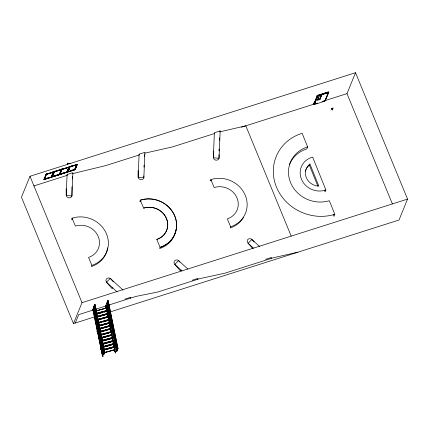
<?xml version="1.0" encoding="UTF-8"?>
<svg xmlns="http://www.w3.org/2000/svg" width="429" height="429" viewBox="0 0 429 429"><rect width="100%" height="100%" fill="white"/><g stroke="black" fill="none" stroke-linecap="round" stroke-linejoin="round"><path stroke-width="0.64" d="M53.609 174.421C53.357 175.751 53.432 173.874 53.534 174.678M53.577 174.565L53.373 174.7M68.758 169.9L68.999 169.074L68.951 169.396M68.892 169.959L68.989 169.552M67.852 170.168L68.2 169.82L67.814 170.436M331.944 109.095L332.77 108.773L333.027 108.044C330.646 110.36 332.513 106.95 332.518 109.218L332.196 109.91L331.901 109.207M332.014 108.912L332.271 108.419M332.18 108.521L332.094 108.853M67.492 164.516L67.546 163.176L70.71 163.465M71.959 186.674L71.927 195.989A2.944 2.708 22.2 0 1 66.227 195.468L66.157 188.76M72.281 178.861L72.383 176.26M143.94 167.138L144.021 165.16M144.369 156.585L144.45 154.606M218.999 150.922L219.08 148.949M219.428 140.406L219.535 137.779M219.004 154.628L219.042 158.29L213.342 157.77L214.366 132.77L220.157 130.925L219.042 158.29A2.944 2.708 22.2 0 1 213.342 157.77L213.272 151.062M52.788 174.635C52.241 175.15 52.971 173.788 52.494 174.614M67.895 170.023L68.066 169.686L68.007 169.986M332.395 109.041L332.443 108.746M68.972 169.696L68.801 169.761M52.52 174.812L52.799 174.7L52.418 175.316M46.155 174.104L46.305 174.383L53.791 171.938L46.252 174.335M54.097 171.536L54.242 171.857L69.187 167.058L54.188 171.814L52.118 176.882L54.258 171.595M69.493 166.656L69.637 166.978L77.123 164.532L69.584 166.929L67.514 172.002L69.654 166.715M332.073 108.301L332.169 108.548M332.143 108.446L332.47 109.229L332.196 109.91M53.695 174.394L53.405 174.598M53.555 174.276L53.587 173.943L53.384 174.34M67.932 169.6L68.114 169.348L68.066 169.686M107.298 312.843L399.008 220.023L407.55 199.094L355.534 72.699L29.992 176.281L21.45 197.211L73.466 323.605L94.53 316.908M46.305 174.383L44.182 179.408L46.273 174.303M44.67 179.059L51.351 176.968L53.362 172.254L51.416 177.027L44.643 179.183L46.525 174.147M52.016 174.914L52.499 173.718M51.56 177.005L53.614 171.965M53.791 171.938L51.705 177.054L44.182 179.408M52.579 176.657L54.537 171.804L61.299 169.728L59.352 174.501L52.579 176.657L59.352 174.501M59.186 174.791L61.39 169.38L77.456 164.269L75.247 169.68L43.79 179.671L45.994 174.26L61.996 169.005M61.728 169.412L59.577 174.528L61.631 169.176M59.851 174.56L62.055 169.149M62.001 169.45L60.044 174.303L66.752 172.099L68.763 167.374L66.817 172.147L60.087 174.217M67.16 164.114L67.546 163.176M66.956 172.126L69.015 167.085M69.187 167.058L67.101 172.174L52.118 176.882M69.938 166.924L67.98 171.777L69.948 166.951L76.7 164.849L74.753 169.621L74.592 169.337M75 169.562L77.059 164.522M77.123 164.532L75.037 169.648L67.514 172.002M72.088 218.179L75.407 226.121A17.728 16.318 22.2 0 1 98.236 236.481A17.728 16.318 22.2 0 1 88.551 257.432L91.881 265.358A26.705 24.582 22.2 0 0 106.462 233.8A26.705 24.582 22.2 0 0 72.077 218.195L71.6 219.375A26.705 24.582 22.2 0 1 72.635 219.058M91.886 265.342L91.398 266.538A26.705 24.582 22.2 0 0 107.373 249.356M73.466 323.605L82.009 302.676L29.992 176.281M75.29 323.026L78.722 314.618L135.913 296.423L157.969 291.951L199.732 278.657L224.699 273.241L273.659 257.663L297.828 252.22M93.543 307.282L94.584 304.74L94.997 304.772M94.825 310.371L94.326 310.505L93.645 307.207L94.53 305.046M102.885 356.301L102.022 353.909L92.884 309.475L93.281 308.51L102.885 356.301L94.257 312.339M94.037 307.121L94.519 305.947M94.712 309.818L94.144 307.067L94.809 305.448M93.608 311.765L93.699 311.475M95.592 309.4L93.908 313.519L93.409 313.653L93.238 313.175L95.206 308.349L95.705 308.21L94.477 311.229M93.409 313.653L95.329 308.95M98.177 327.241L94.948 310.982L94.45 311.105L98.021 328.469L98.514 328.335L94.948 310.982M94.316 314.543L106.773 311.1L107.636 313.497L95.066 317.138L94.525 315.09M95.436 320.822L95.528 320.527M95.962 321.723L96.289 323.176L108.859 319.53L107.99 317.138L95.533 320.581M175.59 231.381A26.705 24.582 22.2 0 1 159.62 248.557L160.108 247.367A26.705 24.582 22.2 0 0 174.689 215.803A26.705 24.582 22.2 0 0 140.304 200.204A26.705 24.582 22.2 0 1 174.683 215.819A26.705 24.582 22.2 0 1 160.097 247.383L156.778 239.441A17.728 16.318 22.2 0 0 166.457 218.5A17.728 16.318 22.2 0 0 143.629 208.145L140.304 200.204L139.816 201.399A26.705 24.582 22.2 0 1 140.851 201.083M109.459 322.506L96.906 326.174L96.144 323.525M105.85 308.017L105.448 306.059L105.942 305.062L115.449 352.885L105.942 305.062M107.411 307.116L106.628 303.308L107.663 300.761L108.162 300.627L118.018 348.579L116.983 351.12L116.484 351.254L114.918 343.64M107.91 306.982L107.486 306.923L106.81 303.625L107.69 301.464L108.188 301.33L107.309 303.485L107.872 306.236M107.363 302.584L108.162 300.627M94.321 311.304L106.161 308.081L95.463 311.218M97.104 331.612L99.024 326.909L99.523 326.775L97.603 331.478L97.104 331.612L96.933 331.134L98.901 326.308L99.399 326.174M106.644 308.987L108.371 304.767L108.869 304.628M107.073 309.931L108.993 305.228L108.494 305.362L106.574 310.07L107.073 309.931L106.896 309.454M97.565 330.137L98.107 332.185L110.677 328.539L109.813 326.147L98.595 329.199M104.188 312.071L106.773 311.1M95.694 313.749L106.923 310.73L106.161 308.081M107.534 313.749L107.62 313.476M98.547 316.758L107.379 314.13L94.911 317.519L95.78 319.911L108.242 316.522L107.379 314.13M99.179 338.594L99.936 341.243L112.489 337.575L111.642 335.205L99.072 338.851M98.573 335.628L111.031 332.185L111.899 334.577L99.33 338.224L98.783 336.175M108.226 316.5L95.662 320.131L108.226 316.5L108.14 316.779M107.99 317.138L99.163 319.766M99.785 341.613L99.694 341.902M102.912 321.948L108.612 320.131L96.042 323.777M100.386 325.793L109.202 323.128L96.745 326.571L97.581 328.893L110.065 325.525L109.202 323.128M100.906 347.898L100.997 347.603M98.6 329.252L109.819 326.201L100.981 328.775M100.794 349.576L102.713 344.868L103.212 344.734L101.292 349.437L100.794 349.576L100.622 349.093L102.59 344.272L104.676 343.709M102.107 346.546L102.842 344.739M110.339 326.952L112.06 322.726M110.505 327.445L112.183 323.327L112.682 323.193L110.762 327.895L110.264 328.029M111.031 332.185L110.929 332.443M99.952 334.829L111.181 331.815L110.419 329.166L97.962 332.609M102.333 346.895L103.791 354.005L103.298 354.139L104.177 351.978L104.676 351.844L104.016 353.464M95.002 304.209L104.858 352.161L103.818 354.703L103.319 354.842L104.36 352.295L94.503 304.343L104.279 352.488M112.162 338.513L108.408 339.495L112.253 338.224L99.796 341.661M105.925 343.372L112.87 341.216L100.316 344.9L100.407 344.605L101.271 347.002M100.547 344.262L113.095 340.594M130.454 298.16L130.834 297.222L124.941 299.099M113.369 344.503L113.46 344.214L102.252 347.313M102.413 346.916L113.717 343.586M156.773 239.457L156.778 239.441A17.728 16.318 22.2 0 0 166.463 218.484A17.728 16.318 22.2 0 0 143.635 208.129M113.782 345.511L115.755 340.685L116.254 340.551L108.087 300.82L107.588 300.954L117.444 348.906M115.02 343.57L116.254 340.551M116.377 341.152L115.878 341.286L113.958 345.994L114.457 345.854L116.136 341.741M107.111 349.351L114.071 347.233L101.609 350.622L114.082 347.281M114.221 346.863L101.748 350.214L114.307 346.584M114.833 349.882L114.918 349.603L102.37 353.271L114.822 349.844M117.616 348.804L116.956 350.418L116.457 350.557L117.337 348.396L117.836 348.262L117.943 348.772M116.484 351.254L117.519 348.713L107.663 300.761M220.157 130.925L219.777 131.864L245.817 125.82L291.2 236.106M243.49 217.476A26.705 24.582 22.2 0 1 230.159 227.971L230.646 226.78A26.705 24.582 22.2 0 0 245.227 195.216A26.705 24.582 22.2 0 0 210.843 179.617L210.355 180.813A26.705 24.582 22.2 0 1 211.39 180.496M313.331 104.365L314.082 102.526M317.422 103.158L313.776 104.199L317.267 95.646L328.834 91.962L325.386 100.622L324.898 100.777L328.324 92.385L317.733 95.753L314.237 104.333L313.744 104.488L317.31 95.747L328.877 92.069L316.833 95.785M314.446 104.478L317.873 96.08L317.691 95.646L314.264 104.043L314.446 104.478L325.032 101.105L328.458 92.712L328.282 92.278M317.766 99.26L318.774 96.788M317.648 100.204L319.412 95.876L321.729 95.136L319.964 99.469L317.648 100.204L317.465 99.769L319.787 99.035L321.3 95.324M333.226 214.489L333.976 216.35L334.808 214.307A45.672 42.042 22.2 0 1 276.362 186.862A45.672 42.042 22.2 0 1 302.134 133.269L307.62 146.884L306.789 148.927A30.325 27.912 22.2 0 0 289.382 164.822M271.139 258.371L271.525 257.432L265.631 259.309M305.839 169.755A13.224 12.173 22.2 0 1 309.078 165.514L309.926 164.012L318.833 186.1L318.382 186.084A13.224 12.173 22.2 0 1 306.279 177.574A13.224 12.173 22.2 0 1 309.582 164.275L309.926 164.012M392.379 203.914L346.991 93.629L355.534 72.699M325.89 189.988L324.008 190.508A18.511 17.042 22.2 0 1 301.399 179.086A18.511 17.042 22.2 0 1 310.789 157.727L312.623 157.094L325.89 189.988L325.112 191.897L324.362 190.036M197.608 279.333L198.021 278.389L192.128 280.26M44.643 179.183L44.509 178.855M76.566 164.527L74.689 169.573L68.023 171.691L74.673 169.53L76.7 164.849M46.616 174.372L53.362 172.254M69.927 167.004L69.793 166.683M112.924 287.752L112.071 288.588L106.44 282.137A2.944 2.708 22.2 0 1 110.291 278.394L123.005 290.047M181.226 269.975L180.368 270.806L174.769 264.35A2.89 2.66 22.2 0 1 174.759 260.703A2.89 2.66 22.2 0 1 178.62 260.607L187.838 269.053M332.77 108.773L332.041 108.987M332.727 108.424L332.668 108.21M45.935 174.115L47.791 173.525M52.729 171.954L55.974 170.978M61.948 169.037L64.066 168.42M69.981 166.484L73.885 165.299M62.221 169.08L64.055 168.495M70.265 166.522L73.327 165.546M68.763 167.374L61.99 169.53L61.921 169.257M44.595 178.866L47.64 177.938M53.738 175.954L57.395 174.839M61.808 173.407L65.46 172.292M71.563 170.302L74.608 169.38M43.817 179.59L75.279 169.6M317.583 95.318L322.436 93.774M324.26 93.195L327.901 92.037M33.698 185.998L67.407 175.273M72.49 173.654L105.952 165.551L139.446 154.896M319.278 95.549L321.594 94.809L319.83 99.142L317.508 99.877M317.873 96.08L328.458 92.712M145.04 153.115L172.689 146.847L214.682 133.483M241.377 127.236L314.441 103.99M323.375 101.142L346.991 93.629M322.404 101.571L324.276 100.976M82.009 302.676L407.55 199.094M332.309 108.323L333.027 108.044M106.628 303.308L107.127 303.174L107.776 306.344M93.645 307.207L94.144 307.067M106.81 303.625L107.309 303.485M93.495 309.105L93.989 311.036M92.884 309.475L97.421 331.011M105.448 306.059L105.952 307.99M94.745 310.564L94.246 310.698L93.463 306.891M94.326 311.352L106.167 308.135M93.238 313.175L93.737 313.036L93.908 313.519M94.546 313.846L107.009 310.457L106.923 310.73M107.025 310.478L94.562 313.867L94.128 312.671M97.941 313.728L102.928 312.376M104.172 312.033L106.682 311.395M97.957 313.765L102.939 312.409M95.152 316.865L107.636 313.497M95.056 317.106L107.518 313.717M107.384 314.178L94.809 317.776M95.431 317.605L97.313 317.133M96.375 322.898L108.859 319.53L108.752 319.787M98.536 323.101L96.664 323.611L98.547 323.139M99.78 322.764L101.652 322.254M102.896 321.916L108.521 320.425M99.796 322.796L101.662 322.292M96.992 325.895L109.475 322.528L108.612 320.131M97.254 326.608L99.126 326.099L97.27 326.641M100.375 325.761L109.111 323.423M98.734 328.796L110.065 325.525L98.745 328.829M97.565 330.169L98.193 331.912L110.661 328.523L109.819 326.201M98.214 331.933L110.677 328.539L110.575 328.796M98.477 332.641L100.359 332.169M101.593 331.794L110.419 329.166L111.267 331.537L98.804 334.931L97.957 332.555L97.855 332.813M109.057 332.952L102.204 334.813L105.952 333.832M107.202 333.494L109.073 332.984M99.415 337.945L111.899 334.577M111.792 334.834L99.33 338.224M99.185 338.642L111.647 335.253L104.681 337.323M99.694 338.679L101.566 338.17M100.633 343.983L113.117 340.615L112.253 338.224M100.536 344.224L113.015 340.873M100.928 344.691L104.665 343.677M105.909 343.339L112.779 341.511M115.369 342.712L114.87 342.846L111.304 325.488L111.803 325.348L115.24 342.069M102.129 346.487L101.63 346.621L98.064 329.263L98.563 329.129L101.866 345.2M115.294 342.905L114.795 343.039L111.224 325.681M101.255 346.981L113.739 343.608L112.87 341.216M104.633 346.841L111.486 344.98L104.644 346.879M100.622 349.093L101.121 348.959L101.292 349.437M101.845 349.978L114.328 346.605L113.46 344.214M104.36 352.295L104.858 352.161M117.519 348.713L118.018 348.579M102.022 353.909L102.987 356.274M94.873 311.175L94.369 311.298L97.941 328.662M61.701 169.503L61.551 169.224M259.77 246.664L251.941 239.484A2.88 2.654 22.2 0 0 247.914 239.43A2.88 2.654 22.2 0 0 248.091 243.227L252.853 248.686M253.448 248.139L248.091 243.227L251.941 239.484L254.102 241.961M182.003 270.978L174.769 264.35L178.62 260.607L179.912 262.092M117.149 291.956L106.44 282.137L110.291 278.394L113.32 281.864M210.843 179.617L214.162 187.559A17.728 16.318 22.2 0 1 236.996 197.914A17.728 16.318 22.2 0 1 227.311 218.87L230.636 226.796M331.949 109.186L332.239 109.899M319.787 99.035L319.964 99.469M334.808 214.307L329.322 200.686A30.325 27.912 22.2 0 1 290.513 182.47A30.325 27.912 22.2 0 1 307.62 146.884M309.422 165.251L317.835 186.116M67.889 169.734L67.97 169.589M109.374 322.78L96.906 326.174M110.591 327.418L110.762 327.895M114.28 345.377L114.457 345.854M113.631 343.865L101.834 347.029L103.298 354.139M114.071 347.233L114.94 349.624L102.472 353.013L101.823 351.222M115.546 352.858L114.586 350.493L115.449 352.885M93.377 308.483L93.597 309.078M97.603 328.914L96.74 326.523L96.632 326.775M100.22 342.809L100.654 344.004M101.432 348.798L101.861 349.994M116.506 341.784L117.68 347.501M111.679 324.748L108.113 307.4L107.609 307.523L111.181 324.887M116.956 350.418L115.492 343.313L114.993 343.447L116.457 350.557M111.202 323.016L108.033 307.593L107.534 307.716L111.1 325.08M111.722 325.541L115.16 342.262M115.417 343.506L116.983 351.12M112.666 340.664L112.94 341.972M113.878 346.546L114.146 347.849M106.392 310.634L106.66 311.937M107.599 316.511L107.867 317.819M109.481 325.659L109.749 326.968M110.017 328.276L110.285 329.579M110.687 331.542L110.955 332.85M112.033 338.079L112.301 339.382M112.57 340.69L112.838 341.999M113.776 346.573L114.044 347.876M94.922 304.402L103.089 344.133M103.212 344.734L104.386 350.45M104.52 351.083L104.778 352.354M94.224 308.027L94.487 309.293M103.818 354.703L102.252 347.088L101.753 347.222L103.319 354.842M97.689 332.319L102.118 353.882M143.828 175.976L143.849 177.81A2.944 2.708 22.2 0 1 138.154 177.29L138.079 170.581M305.319 171.192A13.224 12.173 22.2 0 1 305.555 170.469M107.652 247.833A26.705 24.582 22.2 0 1 107.475 248.852M175.874 229.858A26.705 24.582 22.2 0 1 175.697 230.877M67.08 174.56L66.227 195.468L71.927 195.989L72.876 172.721L67.08 174.56M139.093 154.193L138.154 177.29L143.849 177.81L144.889 152.349L139.093 154.193M93.372 308.762L92.948 309.786L93.372 308.762M98.638 328.936L98.144 329.07L101.711 346.428L102.209 346.294L98.638 328.936M112.489 337.575L100.021 340.964L112.505 337.596M107.159 339.832L103.421 340.851L107.175 339.87"/></g></svg>
